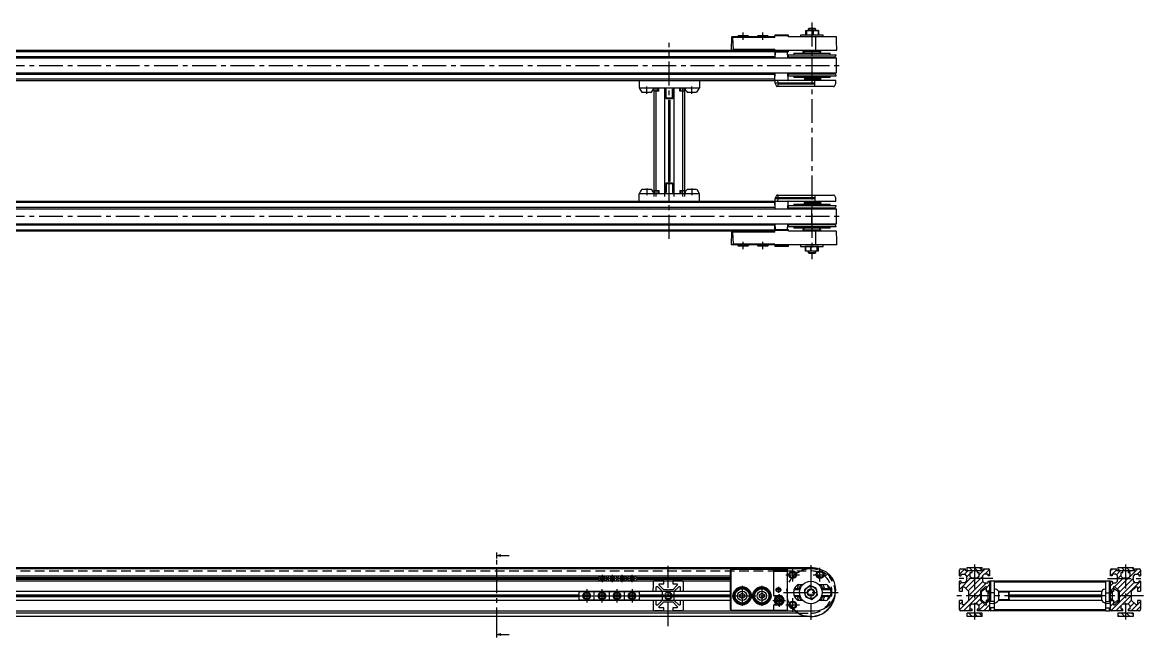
# Model space of a CAD drawing. Extents: x 0 to 1486, y -8 to 487.
# Drawn here: x 743 to 1486, y 79 to 487 of the extents above; entities that cross this region are included whole.
import ezdxf

# ---------------------------------------------------------------- set-up
doc = ezdxf.new("R2010")
doc.units = 0
doc.header["$LTSCALE"] = 0.5
for name, pattern in [('CENTER', [50.8, 31.75, -6.35, 6.35, -6.35]), ('DASHED', [19.05, 12.7, -6.35]), ('PHANTOM', [63.5, 31.75, -6.35, 6.35, -6.35, 6.35, -6.35])]:
    doc.linetypes.add(name, pattern=pattern)
doc.layers.get('0').update_dxf_attribs({"linetype": 'CONTINUOUS'})
for name, color, linetype in [('MSM_CENTER', 1, 'CENTER'), ('MSM_CONTINUOUS', 7, 'CONTINUOUS'), ('MSM_DASHED', 4, 'DASHED'), ('MSM_IMAGINARY', 6, 'PHANTOM'), ('MSM_NARROW', 5, 'CONTINUOUS'), ('MSM_PART_NUMBER', 7, 'CONTINUOUS')]:
    doc.layers.add(name, color=color, linetype=linetype)

msp = doc.modelspace()

# ---------------------------------------------------------------- linework, layer by layer
msp.add_arc((1265.5, 109.5), 16.2, 68.46503, 90.00002)
at = {"layer": 'MSM_CENTER'}
for p, q in [((1266.2, 487.19), (1266.2, 330.19)), ((1220.7, 475.69), (1220.7, 480.44)), ((1233.7, 475.69), (1233.7, 480.44)), ((1171.7, 343.69), (1171.7, 473.69)), ((246, 458.69), (1286.4, 458.69)), ((1156.7, 439.94), (1156.7, 444.69)), ((1186.7, 439.94), (1186.7, 444.69)), ((1156.7, 376.98), (1156.7, 372.69)), ((1186.7, 376.98), (1186.7, 372.69)), ((246, 358.69), (1286.4, 358.69)), ((1220.7, 336.94), (1220.7, 341.69)), ((1233.7, 336.94), (1233.7, 341.69)), ((1057.49, 83.32), (1057.49, 131.72)), ((1171, 87), (1171, 127)), ((1265.5, 127.4), (1265.5, 91)), ((1374, 127.7), (1374, 91.3)), ((1474, 127.7), (1474, 91.3)), ((1127.53, 116), (1127.53, 121)), ((1134.03, 116), (1134.03, 121)), ((1140.53, 116), (1140.53, 121)), ((1147.03, 116), (1147.03, 121)), ((1249, 121), (1258, 121)), ((1253.5, 116.5), (1253.5, 125.5)), ((1267, 121), (1276, 121)), ((1271.5, 116.5), (1271.5, 125.5)), ((1117.01, 111.5), (1117.01, 102.5)), ((1130.03, 118.5), (1125.03, 118.5)), ((1127.01, 111.5), (1127.01, 102.5)), ((1136.53, 118.5), (1131.53, 118.5)), ((1137.01, 111.5), (1137.01, 102.5)), ((1143.03, 118.5), (1138.03, 118.5)), ((1149.53, 118.5), (1144.53, 118.5)), ((1147.01, 111.5), (1147.01, 102.5)), ((1220, 113.73), (1220, 100.27)), ((1233, 113.73), (1233, 100.27)), ((1244, 113), (1244, 109)), ((1386, 118.5), (1362, 118.5)), ((1462, 118.5), (1486, 118.5)), ((1112.51, 107), (1121.51, 107)), ((1122.51, 107), (1131.51, 107)), ((1132.51, 107), (1141.51, 107)), ((1142.51, 107), (1151.51, 107)), ((1213.27, 107), (1239.73, 107)), ((1242, 111), (1246, 111)), ((1244.5, 108.2), (1244.5, 99.8)), ((1247.3, 109.2), (1283.7, 109.2)), ((1253.5, 96.5), (1253.5, 105.5)), ((1486, 107), (1362, 107)), ((1240.3, 104), (1248.68, 104)), ((1249, 101), (1258, 101))]:
    msp.add_line(p, q, dxfattribs=at)
at = {"layer": 'MSM_CONTINUOUS'}
for p, q in [((1264.2, 483.19), (1263.7, 482.69)), ((1268.2, 483.19), (1264.2, 483.19)), ((1268.7, 482.69), (1268.2, 483.19)), ((1212.85, 477.2), (1212.71, 469.2)), ((1241.7, 477.69), (1213.35, 477.69)), ((1241.69, 477.2), (1213.55, 477.2)), ((1213.55, 477.2), (1214.04, 469.2)), ((1217.57, 478.44), (1223.82, 478.44)), ((1230.57, 478.44), (1236.82, 478.44)), ((1241.69, 477.2), (1241.71, 478.2)), ((1241.72, 478.69), (1241.71, 478.2)), ((1250.7, 478.2), (1241.71, 478.2)), ((1250.7, 478.69), (1241.72, 478.69)), ((1250.7, 477.69), (1250.7, 478.69)), ((1282.54, 477.69), (1250.7, 477.69)), ((1258.7, 478.69), (1258.7, 477.69)), ((1273.7, 478.69), (1258.7, 478.69)), ((1261.9, 481.73), (1262.25, 481.89)), ((1261.9, 481.73), (1261.9, 478.85)), ((1261.9, 478.85), (1262.25, 478.69)), ((1262.25, 481.89), (1262.59, 481.73)), ((1262.25, 481.89), (1270.2, 481.89)), ((1262.25, 478.69), (1262.59, 478.85)), ((1262.63, 481.73), (1262.59, 481.73)), ((1262.59, 478.85), (1262.59, 481.73)), ((1262.63, 478.85), (1262.59, 478.85)), ((1262.63, 481.73), (1264.75, 481.89)), ((1262.63, 481.73), (1262.63, 478.85)), ((1262.63, 478.85), (1264.75, 478.69)), ((1263.7, 482.69), (1263.7, 481.89)), ((1268.7, 482.69), (1263.7, 482.69)), ((1264.75, 481.89), (1266.87, 481.73)), ((1264.75, 478.69), (1266.87, 478.85)), ((1266.87, 478.85), (1266.87, 481.73)), ((1266.93, 481.73), (1266.87, 481.73)), ((1266.93, 478.85), (1266.87, 478.85)), ((1266.93, 481.73), (1268.71, 481.89)), ((1266.93, 481.73), (1266.93, 478.85)), ((1266.93, 478.85), (1268.71, 478.69)), ((1268.7, 481.89), (1268.7, 482.69)), ((1268.7, 468.69), (1268.7, 477.69)), ((1268.71, 481.89), (1270.48, 481.73)), ((1268.71, 478.69), (1270.48, 478.85)), ((1270.5, 478.85), (1270.15, 478.69)), ((1270.5, 481.73), (1270.2, 481.89)), ((1270.48, 478.85), (1270.48, 481.73)), ((1270.5, 481.73), (1270.48, 481.73)), ((1270.5, 478.85), (1270.48, 478.85)), ((1270.5, 481.73), (1270.5, 478.85)), ((1273.7, 477.69), (1273.7, 478.69)), ((1282.59, 474.95), (1282.54, 477.69)), ((290.7, 468.69), (1282.7, 468.69)), ((1241.69, 469.2), (1214.04, 469.2)), ((1241.69, 469.2), (1241.72, 467.69)), ((1241.7, 468.69), (1241.7, 463.69)), ((1241.71, 468.18), (1250.7, 468.18)), ((1250.7, 467.69), (1250.7, 468.69)), ((1260.2, 468.69), (1260.2, 467.69)), ((1272.2, 467.69), (1272.2, 468.69)), ((1282.7, 468.69), (1282.59, 474.95)), ((250, 463.69), (1282.4, 463.69)), ((1250.7, 467.69), (290.7, 467.69)), ((290.7, 464.69), (1241.7, 464.69)), ((1241.96, 463.69), (1242.03, 467.49)), ((1249.87, 467.49), (1242.03, 467.49)), ((1249.87, 467.49), (1249.94, 463.69)), ((1250.41, 465.69), (1281.98, 465.69)), ((1250.7, 464.19), (1250.7, 463.69)), ((1281.7, 464.19), (1250.7, 464.19)), ((1251.5, 464.19), (1251.5, 463.69)), ((1253.68, 464.19), (1253.68, 463.69)), ((1254.2, 466.69), (1254.2, 465.69)), ((1254.2, 466.69), (1278.2, 466.69)), ((1257.02, 464.19), (1257.02, 463.69)), ((1260.2, 467.69), (1261.2, 466.69)), ((1272.2, 467.69), (1260.2, 467.69)), ((1266.2, 463.69), (1266.2, 453.69)), ((1271.2, 466.69), (1272.2, 467.69)), ((1272.38, 463.69), (1272.38, 464.19)), ((1276.38, 463.69), (1276.38, 464.19)), ((1278.2, 465.69), (1278.2, 466.69)), ((1279.44, 463.69), (1279.44, 464.19)), ((1281.26, 463.69), (1281.26, 464.19)), ((1281.7, 463.69), (1281.7, 464.19)), ((1282.4, 453.69), (1282.4, 463.69)), ((250, 453.69), (1282.4, 453.69)), ((1241.7, 448.69), (1241.79, 453.69)), ((1241.7, 448.69), (1241.7, 453.69)), ((1250.11, 453.69), (1250.2, 448.89)), ((1250.7, 453.69), (1250.7, 453.19)), ((1251.5, 453.69), (1251.5, 453.19)), ((1253.68, 453.69), (1253.68, 453.19)), ((1257.02, 453.69), (1257.02, 453.19)), ((1272.38, 453.19), (1272.38, 453.69)), ((1276.38, 453.19), (1276.38, 453.69)), ((1279.44, 453.19), (1279.44, 453.69)), ((1281.26, 453.19), (1281.26, 453.69)), ((1281.7, 453.19), (1281.7, 453.69)), ((250.83, 448.69), (1241.7, 448.69)), ((290.39, 449.69), (1241.7, 449.69)), ((1241.7, 452.69), (290.7, 452.69)), ((1151.7, 448.69), (1151.7, 443.69)), ((1191.7, 448.69), (1191.7, 443.69)), ((1241.7, 448.89), (1250.2, 448.89)), ((1241.7, 448.69), (1241.7, 448.69)), ((1241.7, 448.69), (1241.73, 447.13)), ((1282.1, 448.69), (1241.7, 448.69)), ((1241.99, 446.17), (1242.7, 444.94)), ((1242.2, 448.69), (1242.2, 448.89)), ((1243.73, 447.13), (1243.7, 448.69)), ((1243.73, 447.13), (1268.2, 447.13)), ((1243.73, 447.13), (1243.74, 446.17)), ((1268.2, 446.17), (1243.74, 446.17)), ((1243.74, 444.69), (1243.74, 446.17)), ((1249.7, 448.69), (1249.7, 448.89)), ((1250.41, 451.69), (1281.98, 451.69)), ((1250.7, 453.19), (1281.7, 453.19)), ((1254.2, 451.69), (1254.2, 450.69)), ((1278.2, 450.69), (1254.2, 450.69)), ((1261.52, 450.59), (1261.21, 450.39)), ((1261.35, 450.13), (1261.21, 450.39)), ((1261.35, 450.19), (1261.35, 449.39)), ((1261.35, 450.19), (1272.2, 450.19)), ((1261.35, 449.39), (1272.2, 449.39)), ((1261.52, 450.69), (1263.55, 450.19)), ((1261.52, 450.59), (1263.1, 450.19)), ((1261.53, 450.69), (1262.45, 450.51)), ((1262.2, 450.69), (1262.2, 450.56)), ((1262.2, 450.19), (1262.35, 450.38)), ((1262.2, 450.29), (1262.71, 450.29)), ((1262.2, 450.29), (1262.27, 450.19)), ((1262.2, 449.39), (1262.2, 448.69)), ((1262.45, 450.51), (1263.73, 450.19)), ((1263.33, 450.29), (1267.87, 450.29)), ((1263.85, 450.19), (1264.34, 450.29)), ((1264.71, 450.19), (1265.25, 450.29)), ((1265.26, 450.19), (1265.9, 450.29)), ((1270.06, 450.69), (1267.32, 450.19)), ((1270.06, 450.59), (1267.85, 450.19)), ((1268.04, 450.19), (1269.29, 450.41)), ((1268.2, 450.22), (1268.35, 450.19)), ((1268.2, 444.69), (1268.2, 448.69)), ((1268.38, 450.28), (1268.82, 450.19)), ((1268.61, 450.29), (1269.69, 450.29)), ((1269.29, 450.41), (1270.06, 450.59)), ((1269.29, 450.41), (1270.03, 450.19)), ((1269.47, 450.29), (1269.86, 450.19)), ((1270.2, 450.68), (1270.2, 450.69)), ((1270.2, 448.69), (1270.2, 449.39)), ((1272.2, 449.39), (1272.2, 450.19)), ((1278.2, 450.69), (1278.2, 451.69)), ((1281.09, 444.93), (1281.8, 446.17)), ((1282.07, 447.13), (1282.1, 448.69)), ((1191.7, 443.69), (1151.7, 443.69)), ((1153.57, 440.94), (1159.82, 440.94)), ((1161.7, 371.69), (1161.7, 443.69)), ((1162.7, 443.69), (1162.7, 371.69)), ((1168.7, 371.69), (1168.7, 443.69)), ((1174.7, 443.69), (1174.7, 371.69)), ((1180.7, 371.69), (1180.7, 443.69)), ((1181.7, 443.69), (1181.7, 371.69)), ((1183.57, 440.94), (1189.82, 440.94)), ((1242.7, 444.94), (1268.2, 444.94)), ((1280.6, 444.69), (1243.14, 444.69)), ((1171.18, 435.69), (1171.18, 381.69)), ((1171.7, 435.69), (1171.7, 381.69)), ((1172.22, 381.69), (1172.22, 435.69)), ((1151.7, 368.69), (1151.7, 373.69)), ((1151.7, 373.69), (1191.7, 373.69)), ((1159.82, 376.44), (1153.57, 376.44)), ((1189.82, 376.44), (1183.57, 376.44)), ((1191.7, 368.69), (1191.7, 373.69)), ((1242.7, 372.44), (1241.99, 371.21)), ((1268.2, 372.44), (1242.7, 372.44)), ((1243.74, 372.69), (1280.61, 372.69)), ((1243.74, 371.21), (1243.74, 372.69)), ((1268.2, 372.69), (1268.2, 368.69)), ((1268.2, 372.69), (1268.2, 368.69)), ((1281.09, 372.44), (1281.8, 371.21)), ((290.7, 368.69), (1241.7, 368.69)), ((1241.7, 367.69), (290.7, 367.69)), ((290.7, 364.69), (1241.7, 364.69)), ((1241.73, 370.24), (1241.7, 368.69)), ((1241.7, 368.68), (1241.7, 368.69)), ((1241.7, 368.68), (1241.7, 368.69)), ((1241.7, 368.69), (1282.1, 368.69)), ((1241.7, 368.69), (1241.7, 363.69)), ((1241.7, 368.49), (1241.7, 368.68)), ((1250.2, 368.49), (1241.7, 368.49)), ((1241.79, 363.69), (1241.7, 368.49)), ((1241.99, 371.21), (1268.2, 371.21)), ((1242.2, 368.69), (1242.2, 368.49)), ((1243.7, 368.69), (1243.73, 370.24)), ((1268.2, 370.24), (1243.73, 370.24)), ((1249.7, 368.69), (1249.7, 368.49)), ((1250.2, 368.49), (1250.11, 363.69)), ((1250.41, 365.69), (1281.98, 365.69)), ((1250.82, 364.19), (1250.82, 363.69)), ((1250.82, 364.19), (1281.57, 364.19)), ((1252.14, 364.19), (1252.14, 363.69)), ((1254.2, 366.69), (1254.2, 365.69)), ((1254.2, 366.69), (1278.2, 366.69)), ((1254.78, 364.19), (1254.78, 363.69)), ((1258.47, 364.19), (1258.47, 363.69)), ((1261.2, 367.69), (1261.2, 367.5)), ((1261.73, 367.69), (1261.2, 367.69)), ((1261.2, 367.5), (1261.44, 367.19)), ((1261.22, 367.69), (1261.38, 367.33)), ((1261.27, 367.69), (1261.27, 367.99)), ((1272.2, 367.99), (1261.27, 367.99)), ((1261.27, 367.19), (1261.27, 367.4)), ((1272.2, 367.19), (1261.27, 367.19)), ((1261.38, 367.33), (1262.11, 367.02)), ((1261.44, 367.19), (1262.2, 366.9)), ((1261.73, 367.19), (1261.73, 367.99)), ((1262.11, 367.02), (1263.35, 366.79)), ((1262.2, 368.69), (1262.2, 367.99)), ((1262.2, 366.9), (1262.2, 366.69)), ((1262.2, 366.9), (1263.35, 366.69)), ((1262.82, 367.19), (1263.11, 367.11)), ((1262.82, 367.19), (1263.92, 366.97)), ((1262.86, 367.19), (1263.12, 367.11)), ((1263.11, 367.11), (1263.2, 367.09)), ((1264.77, 367.09), (1263.2, 367.09)), ((1263.21, 367.19), (1263.68, 367.09)), ((1263.35, 366.79), (1265.9, 367.19)), ((1263.35, 366.69), (1265.91, 367.09)), ((1263.35, 366.79), (1263.92, 366.97)), ((1263.92, 366.97), (1265.39, 367.19)), ((1265.91, 367.09), (1266.44, 367.19)), ((1269.73, 367.09), (1265.91, 367.09)), ((1266.06, 367.09), (1266.63, 367.19)), ((1266.73, 367.09), (1267.26, 367.19)), ((1269.43, 367.19), (1269.73, 367.09)), ((1269.73, 367.09), (1270.19, 366.87)), ((1269.9, 367.19), (1270.78, 366.9)), ((1271.17, 366.69), (1270.19, 366.87)), ((1270.2, 367.99), (1270.2, 368.69)), ((1270.2, 366.69), (1270.2, 366.86)), ((1270.89, 366.96), (1270.25, 367.19)), ((1270.67, 367.19), (1271.12, 366.97)), ((1270.78, 366.9), (1271.18, 366.69)), ((1271.2, 366.78), (1270.89, 366.96)), ((1271.12, 366.97), (1271.18, 366.79)), ((1271.18, 366.69), (1271.18, 366.79)), ((1271.2, 366.69), (1271.2, 366.78)), ((1272.2, 367.19), (1272.2, 367.99)), ((1273.93, 363.69), (1273.93, 364.19)), ((1277.62, 363.69), (1277.62, 364.19)), ((1278.2, 365.69), (1278.2, 366.69)), ((1280.26, 363.69), (1280.26, 364.19)), ((1281.57, 363.69), (1281.57, 364.19)), ((1282.1, 368.69), (1282.07, 370.25)), ((250, 363.69), (1282.4, 363.69)), ((1266.2, 353.69), (1266.2, 363.69)), ((1282.4, 353.69), (1282.4, 363.69)), ((250, 353.69), (1282.4, 353.69)), ((1241.7, 352.69), (290.7, 352.69)), ((290.7, 349.69), (1241.7, 349.69)), ((1241.7, 348.69), (1241.7, 353.69)), ((1250.7, 349.69), (1241.72, 349.69)), ((1242.03, 349.89), (1241.96, 353.69)), ((1242.03, 349.89), (1249.87, 349.89)), ((1249.94, 353.69), (1249.87, 349.89)), ((1281.98, 351.69), (1250.41, 351.69)), ((1250.7, 348.69), (1250.7, 349.69)), ((1250.82, 353.69), (1250.82, 353.19)), ((1250.82, 353.19), (1281.57, 353.19)), ((1252.14, 353.69), (1252.14, 353.19)), ((1254.2, 351.69), (1254.2, 350.69)), ((1278.2, 350.69), (1254.2, 350.69)), ((1254.78, 353.69), (1254.78, 353.19)), ((1258.47, 353.69), (1258.47, 353.19)), ((1261.2, 350.69), (1260.2, 349.69)), ((1260.2, 349.69), (1260.2, 348.69)), ((1260.2, 349.69), (1272.2, 349.69)), ((1272.2, 349.69), (1271.2, 350.69)), ((1272.2, 348.69), (1272.2, 349.69)), ((1273.93, 353.19), (1273.93, 353.69)), ((1277.62, 353.19), (1277.62, 353.69)), ((1278.2, 350.69), (1278.2, 351.69)), ((1280.26, 353.19), (1280.26, 353.69)), ((1281.57, 353.19), (1281.57, 353.69)), ((1241.7, 348.69), (290.7, 348.69)), ((1212.85, 348.2), (1212.71, 340.2)), ((1241.69, 348.2), (1213.55, 348.2)), ((1213.55, 348.2), (1214.04, 340.2)), ((1241.69, 348.2), (1241.71, 349.2)), ((1250.7, 349.2), (1241.71, 349.2)), ((1282.54, 348.69), (1250.7, 348.69)), ((1268.7, 339.69), (1268.7, 348.69)), ((1282.65, 342.5), (1282.54, 348.69)), ((1282.7, 339.69), (1282.65, 342.43)), ((1282.7, 339.69), (1213.21, 339.69)), ((1241.69, 340.2), (1214.04, 340.2)), ((1223.82, 338.94), (1217.57, 338.94)), ((1236.82, 338.94), (1230.57, 338.94)), ((1241.7, 339.69), (1241.69, 340.2)), ((1241.7, 339.69), (1241.72, 338.69)), ((1241.71, 339.18), (1250.7, 339.18)), ((1250.7, 338.69), (1241.72, 338.69)), ((1250.7, 338.69), (1250.7, 339.69)), ((1258.7, 339.69), (1258.7, 338.69)), ((1258.7, 338.69), (1273.7, 338.69)), ((1261.9, 338.53), (1262.25, 338.69)), ((1261.9, 335.65), (1261.9, 338.53)), ((1261.9, 338.53), (1261.92, 338.53)), ((1261.9, 335.65), (1262.2, 335.49)), ((1261.9, 335.65), (1262.25, 335.49)), ((1261.9, 335.65), (1261.92, 335.65)), ((1263.69, 338.69), (1261.92, 338.53)), ((1261.92, 338.53), (1261.92, 335.65)), ((1263.69, 335.49), (1261.92, 335.65)), ((1270.15, 335.49), (1262.2, 335.49)), ((1265.46, 338.53), (1263.69, 338.69)), ((1265.46, 335.65), (1263.69, 335.49)), ((1263.7, 335.49), (1263.7, 334.69)), ((1263.7, 334.69), (1264.2, 334.19)), ((1263.7, 334.69), (1268.7, 334.69)), ((1265.46, 335.65), (1265.46, 338.53)), ((1265.46, 338.53), (1265.53, 338.53)), ((1265.46, 335.65), (1265.53, 335.65)), ((1267.65, 338.69), (1265.53, 338.53)), ((1265.53, 338.53), (1265.53, 335.65)), ((1267.65, 335.49), (1265.53, 335.65)), ((1269.76, 338.53), (1267.65, 338.69)), ((1269.76, 335.65), (1267.65, 335.49)), ((1268.2, 334.19), (1268.7, 334.69)), ((1268.7, 334.69), (1268.7, 335.49)), ((1269.76, 335.65), (1269.76, 338.53)), ((1269.76, 338.53), (1269.81, 338.53)), ((1269.76, 335.65), (1269.81, 335.65)), ((1270.15, 338.69), (1269.81, 338.53)), ((1269.81, 338.53), (1269.81, 335.65)), ((1270.15, 335.49), (1269.81, 335.65)), ((1270.5, 338.53), (1270.15, 338.69)), ((1270.5, 335.65), (1270.15, 335.49)), ((1270.5, 335.65), (1270.5, 338.53)), ((1273.7, 338.69), (1273.7, 339.69)), ((1264.2, 334.19), (1268.2, 334.19)), ((1057.49, 131.72), (1057.49, 135.72)), ((1057.49, 133.72), (1059.99, 134.39)), ((1057.49, 133.72), (1065.49, 133.72)), ((1059.99, 133.05), (1057.49, 133.72)), ((319, 120.2), (1212.01, 120.2)), ((1124.66, 119.02), (319, 119.02)), ((1125.34, 120.2), (1124.36, 118.5)), ((1126.67, 118.47), (1127.07, 119.23)), ((1127.07, 119.23), (1127.94, 119.27)), ((1127.94, 119.27), (1128.4, 118.53)), ((1130.71, 118.5), (1129.73, 120.2)), ((1131.16, 119.02), (1130.41, 119.02)), ((1131.84, 120.2), (1130.86, 118.5)), ((1135.15, 119.02), (1132.92, 119.02)), ((1137.21, 118.5), (1136.23, 120.2)), ((1137.66, 119.02), (1136.91, 119.02)), ((1138.34, 120.2), (1137.36, 118.5)), ((1141.65, 119.02), (1139.42, 119.02)), ((1143.71, 118.5), (1142.73, 120.2)), ((1144.16, 119.02), (1143.41, 119.02)), ((1144.84, 120.2), (1143.86, 118.5)), ((1146.17, 118.47), (1146.57, 119.23)), ((1146.57, 119.23), (1147.44, 119.27)), ((1147.44, 119.27), (1147.9, 118.53)), ((1150.21, 118.5), (1149.23, 120.2)), ((1212.01, 119.02), (1149.91, 119.02)), ((1212.01, 123.66), (1212.01, 98.34)), ((1212.51, 124.49), (1212.51, 97.51)), ((1241, 124.49), (1212.51, 124.49)), ((1240.99, 124.99), (1213.34, 124.99)), ((1241, 125), (1240.99, 124.99)), ((1240.99, 124.99), (1241, 124.49)), ((1241, 125), (1241.01, 124.99)), ((1241, 107.14), (1241, 124.49)), ((1241.01, 124.99), (1250, 124.99)), ((1241.02, 124.49), (1241.01, 124.99)), ((1241.02, 124.49), (1241.02, 123.74)), ((1250, 124.49), (1241.02, 124.49)), ((1241.02, 123.74), (1250, 123.74)), ((1241.02, 123.74), (1241.02, 123.24)), ((1241.02, 107.2), (1241.02, 123.24)), ((1250, 123.24), (1241.02, 123.24)), ((1250, 97), (1250, 125)), ((1255.31, 122.01), (1251.69, 122.01)), ((1255.31, 122), (1251.69, 122)), ((1364, 120.2), (1364, 124)), ((1364, 120.2), (1365.1, 120.2)), ((1365, 125), (1368, 125)), ((1365.1, 121.35), (1367.7, 121.35)), ((1365.1, 120.2), (1365.1, 121.35)), ((1368.7, 120.35), (1367.7, 121.35)), ((1368, 123.5), (1368, 125)), ((1380, 123.5), (1368, 123.5)), ((1368.7, 120.35), (1368.7, 119.02)), ((1368.7, 119.02), (1369, 118.5)), ((1369, 123.5), (1369, 125.7)), ((1369, 125.7), (1379, 125.7)), ((1371.15, 122.4), (1372.3, 122.4)), ((1371.15, 119.8), (1371.15, 122.4)), ((1371.15, 119.8), (1372.15, 118.8)), ((1372.3, 122.4), (1372.3, 123.5)), ((1375.7, 123.5), (1375.7, 122.4)), ((1375.7, 122.4), (1376.85, 122.4)), ((1375.85, 118.8), (1376.85, 119.8)), ((1376.85, 122.4), (1376.85, 119.8)), ((1379, 123.5), (1379, 125.7)), ((1379.3, 119.02), (1379, 118.5)), ((1380.3, 121.35), (1379.3, 120.35)), ((1379.3, 120.35), (1379.3, 119.02)), ((1380, 125), (1380, 123.5)), ((1380, 125), (1383, 125)), ((1382.9, 121.35), (1380.3, 121.35)), ((1382.9, 120.2), (1382.9, 121.35)), ((1384, 120.2), (1382.9, 120.2)), ((1384, 124), (1384, 120.2)), ((1464, 120.2), (1464, 124)), ((1465.1, 120.2), (1464, 120.2)), ((1465, 125), (1468, 125)), ((1467.7, 121.35), (1465.1, 121.35)), ((1465.1, 121.35), (1465.1, 120.2)), ((1468.7, 120.35), (1467.7, 121.35)), ((1468, 123.5), (1468, 125)), ((1480, 123.5), (1468, 123.5)), ((1468.7, 119.02), (1468.7, 120.35)), ((1469, 118.5), (1468.7, 119.02)), ((1469, 125.7), (1469, 123.5)), ((1469, 125.7), (1479, 125.7)), ((1471.15, 122.4), (1472.3, 122.4)), ((1471.15, 119.8), (1471.15, 122.4)), ((1471.15, 119.8), (1472.15, 118.8)), ((1472.3, 122.4), (1472.3, 123.5)), ((1475.7, 123.5), (1475.7, 122.4)), ((1475.7, 122.4), (1476.85, 122.4)), ((1475.85, 118.8), (1476.85, 119.8)), ((1476.85, 122.4), (1476.85, 119.8)), ((1479, 125.7), (1479, 123.5)), ((1479, 118.5), (1479.3, 119.02)), ((1480.3, 121.35), (1479.3, 120.35)), ((1479.3, 119.02), (1479.3, 120.35)), ((1480, 125), (1480, 123.5)), ((1480, 125), (1483, 125)), ((1480.3, 121.35), (1482.9, 121.35)), ((1482.9, 121.35), (1482.9, 120.2)), ((1482.9, 120.2), (1484, 120.2)), ((1484, 124), (1484, 120.2)), ((1124.36, 118.5), (319, 118.5)), ((319, 117.98), (1124.66, 117.98)), ((1212.01, 116.8), (319, 116.8)), ((1124.36, 118.5), (1125.34, 116.8)), ((1127.13, 117.73), (1126.67, 118.47)), ((1128, 117.77), (1127.13, 117.73)), ((1128.4, 118.53), (1128, 117.77)), ((1129.73, 116.8), (1130.71, 118.5)), ((1130.41, 117.98), (1131.16, 117.98)), ((1130.86, 118.5), (1130.71, 118.5)), ((1130.86, 118.5), (1131.84, 116.8)), ((1135.26, 118.5), (1132.8, 118.5)), ((1132.92, 117.98), (1135.15, 117.98)), ((1136.23, 116.8), (1137.21, 118.5)), ((1136.91, 117.98), (1137.66, 117.98)), ((1137.36, 118.5), (1137.21, 118.5)), ((1137.36, 118.5), (1138.34, 116.8)), ((1141.76, 118.5), (1139.3, 118.5)), ((1139.42, 117.98), (1141.65, 117.98)), ((1142.73, 116.8), (1143.71, 118.5)), ((1143.41, 117.98), (1144.16, 117.98)), ((1143.86, 118.5), (1143.71, 118.5)), ((1143.86, 118.5), (1144.84, 116.8)), ((1146.63, 117.73), (1146.17, 118.47)), ((1147.5, 117.77), (1146.63, 117.73)), ((1147.9, 118.53), (1147.5, 117.77)), ((1149.23, 116.8), (1150.21, 118.5)), ((1149.91, 117.98), (1212.01, 117.98)), ((1212.01, 118.5), (1150.21, 118.5)), ((1245.33, 111.7), (1242.67, 111.7)), ((1258.43, 111.7), (1254.55, 111.7)), ((1259.91, 114.2), (1258.34, 114.2)), ((1262.99, 112.32), (1261.22, 110.89)), ((1264.76, 113.74), (1262.99, 112.32)), ((1266.95, 112.93), (1264.83, 113.75)), ((1269.06, 112.11), (1266.95, 112.93)), ((1269.45, 109.81), (1269.11, 112.06)), ((1274.66, 114.2), (1271.09, 114.2)), ((1278.45, 111.7), (1272.57, 111.7)), ((1364, 110), (1364, 116.8)), ((1365.1, 116.8), (1364, 116.8)), ((1365.1, 115.65), (1365.1, 116.8)), ((1367.7, 115.65), (1365.1, 115.65)), ((1366, 113), (1367, 113)), ((1366, 110), (1366, 113)), ((1370, 110), (1367, 113)), ((1367.7, 115.65), (1368.7, 116.65)), ((1369, 118.5), (1368.7, 117.98)), ((1368.7, 117.98), (1368.7, 116.65)), ((1373.48, 118.8), (1372.15, 118.8)), ((1374, 118.5), (1373.48, 118.8)), ((1374.52, 118.8), (1374, 118.5)), ((1375.85, 118.8), (1374.52, 118.8)), ((1381, 113), (1378, 110)), ((1381.64, 111.96), (1378.83, 109.99)), ((1379, 118.5), (1379.3, 117.98)), ((1379.3, 117.98), (1379.3, 116.65)), ((1379.3, 116.65), (1380.3, 115.65)), ((1380.3, 115.65), (1382.9, 115.65)), ((1382, 113), (1381, 113)), ((1382, 109.9), (1382, 113)), ((1382.9, 115.65), (1382.9, 116.8)), ((1382.9, 116.8), (1384, 116.8)), ((1384, 116.8), (1384, 104)), ((1384.49, 116.96), (1387, 117)), ((1384.49, 116.96), (1384.49, 103.2)), ((1387, 117), (1461, 117)), ((1387, 117), (1387, 97)), ((1461, 116), (1387, 116)), ((1461, 117), (1463.51, 116.96)), ((1461, 97), (1461, 117)), ((1463.51, 103.2), (1463.51, 116.96)), ((1464, 116.8), (1465.1, 116.8)), ((1464, 104), (1464, 116.8)), ((1465.1, 116.8), (1465.1, 115.65)), ((1465.1, 115.65), (1467.7, 115.65)), ((1467, 113), (1466, 113)), ((1466, 113), (1466, 109.9)), ((1466.36, 111.96), (1469.17, 109.99)), ((1470, 110), (1467, 113)), ((1467.7, 115.65), (1468.7, 116.65)), ((1468.7, 117.98), (1469, 118.5)), ((1468.7, 116.65), (1468.7, 117.98)), ((1473.48, 118.8), (1472.15, 118.8)), ((1474, 118.5), (1473.48, 118.8)), ((1474.52, 118.8), (1474, 118.5)), ((1475.85, 118.8), (1474.52, 118.8)), ((1481, 113), (1478, 110)), ((1479.3, 117.98), (1479, 118.5)), ((1479.3, 116.65), (1479.3, 117.98)), ((1479.3, 116.65), (1480.3, 115.65)), ((1482.9, 115.65), (1480.3, 115.65)), ((1481, 113), (1482, 113)), ((1482, 113), (1482, 110)), ((1482.9, 116.8), (1482.9, 115.65)), ((1484, 116.8), (1482.9, 116.8)), ((1484, 116.8), (1484, 110)), ((319, 110), (1212.01, 110)), ((1112.01, 107.52), (319, 107.52)), ((1112.01, 107), (319, 107)), ((319, 106.48), (1112.01, 106.48)), ((1112.01, 104), (1112.01, 110)), ((1152.01, 109.9), (1112.01, 109.9)), ((1152.01, 109.7), (1112.01, 109.7)), ((1112.01, 104.3), (1152.01, 104.3)), ((1112.01, 104.1), (1152.01, 104.1)), ((1119.08, 107), (1114.94, 107)), ((1119.01, 107.52), (1115.01, 107.52)), ((1115.01, 106.48), (1119.01, 106.48)), ((1122.01, 104), (1122.01, 110)), ((1129.08, 107), (1124.94, 107)), ((1129.01, 107.52), (1125.01, 107.52)), ((1125.01, 106.48), (1129.01, 106.48)), ((1132.01, 104), (1132.01, 110)), ((1139.08, 107), (1134.94, 107)), ((1139.01, 107.52), (1135.01, 107.52)), ((1135.01, 106.48), (1139.01, 106.48)), ((1142.01, 104), (1142.01, 110)), ((1149.08, 107), (1144.94, 107)), ((1149.01, 107.52), (1145.01, 107.52)), ((1145.01, 106.48), (1149.01, 106.48)), ((1152.01, 104), (1152.01, 110)), ((1212.01, 107.52), (1152.01, 107.52)), ((1212.01, 107), (1152.01, 107)), ((1152.01, 106.48), (1212.01, 106.48)), ((1218.5, 107.87), (1220, 108.73)), ((1218.5, 106.13), (1218.5, 107.87)), ((1220, 105.27), (1218.5, 106.13)), ((1220, 108.73), (1221.5, 107.87)), ((1221.5, 106.13), (1220, 105.27)), ((1221.5, 107.87), (1221.5, 106.13)), ((1231.5, 107.87), (1233, 108.73)), ((1231.5, 106.13), (1231.5, 107.87)), ((1233, 105.27), (1231.5, 106.13)), ((1233, 108.73), (1234.5, 107.87)), ((1234.5, 106.13), (1233, 105.27)), ((1234.5, 107.87), (1234.5, 106.13)), ((1241, 107.2), (1243.84, 107.2)), ((1241.2, 107), (1243.95, 107)), ((1241.2, 107), (1241.2, 106.8)), ((1242.85, 106.8), (1241.2, 106.8)), ((1242.85, 107), (1242.85, 106.8)), ((1243.25, 104.72), (1244.5, 105.44)), ((1243.25, 103.28), (1243.25, 104.72)), ((1243.84, 107.2), (1243.87, 107)), ((1243.87, 107), (1243.87, 107)), ((1244.5, 105.44), (1245.75, 104.72)), ((1245.75, 104.72), (1245.75, 103.28)), ((1254.55, 106.7), (1258.43, 106.7)), ((1258.34, 104.2), (1259.91, 104.2)), ((1261.2, 110.83), (1261.55, 108.59)), ((1261.55, 108.59), (1261.89, 106.34)), ((1261.94, 106.29), (1266.17, 104.65)), ((1266.24, 104.66), (1268.01, 106.08)), ((1268.01, 106.08), (1269.78, 107.51)), ((1269.8, 107.57), (1269.45, 109.81)), ((1271.09, 104.2), (1274.66, 104.2)), ((1272.57, 106.7), (1278.45, 106.7)), ((1281.42, 107.01), (1281.6, 107.19)), ((1281.6, 107.19), (1281.6, 107.68)), ((1364, 110), (1366, 110)), ((1370, 110), (1370, 107.52)), ((1370, 107.52), (1370.3, 107)), ((1370.3, 107), (1370, 106.48)), ((1370, 106.48), (1370, 104)), ((1378, 107.52), (1377.7, 107)), ((1377.7, 107), (1378, 106.48)), ((1378, 110), (1378, 107.52)), ((1378, 106.48), (1378, 104)), ((1378.7, 104.26), (1378.7, 109.74)), ((1384, 110), (1382, 110)), ((1382, 109.9), (1382.6, 109.9)), ((1382, 101), (1382, 104.1)), ((1382.6, 104.1), (1382, 104.1)), ((1382.8, 109.7), (1382.8, 104.3)), ((1384, 109.5), (1382.8, 109.5)), ((1382.8, 104.5), (1384, 104.5)), ((1387, 109), (1384, 109)), ((1389.75, 110.13), (1389.75, 103.88)), ((1389.75, 110), (1458.25, 110)), ((1396.8, 109.33), (1389.75, 109.45)), ((1389.75, 104.55), (1396.8, 104.67)), ((1397, 109.53), (1396.8, 109.53)), ((1396.8, 109.53), (1396.8, 109.33)), ((1396.8, 104.87), (1396.8, 109.13)), ((1397, 109.13), (1396.8, 109.13)), ((1396.8, 104.87), (1397, 104.87)), ((1396.8, 104.47), (1396.8, 104.67)), ((1397, 104.47), (1396.8, 104.47)), ((1397, 110), (1397, 109.13)), ((1397, 104.87), (1397, 109.13)), ((1458.25, 107.52), (1397, 107.52)), ((1397, 107), (1458.25, 107)), ((1397, 106.48), (1458.25, 106.48)), ((1397, 104.87), (1397, 104)), ((1458.25, 103.88), (1458.25, 110.13)), ((1461, 109), (1464, 109)), ((1466, 110), (1464, 110)), ((1465.2, 109.5), (1464, 109.5)), ((1464, 104.5), (1465.2, 104.5)), ((1465.2, 109.7), (1465.2, 104.3)), ((1466, 109.9), (1465.4, 109.9)), ((1465.4, 104.1), (1466, 104.1)), ((1466, 104.1), (1466, 101)), ((1469.3, 104.26), (1469.3, 109.74)), ((1470, 107.52), (1470, 110)), ((1470.3, 107), (1470, 107.52)), ((1470, 106.48), (1470.3, 107)), ((1470, 104), (1470, 106.48)), ((1477.7, 107), (1478, 107.52)), ((1478, 106.48), (1477.7, 107)), ((1478, 107.52), (1478, 110)), ((1478, 104), (1478, 106.48)), ((1482, 110), (1484, 110)), ((290, 97), (1268, 97)), ((1212.01, 104), (319, 104)), ((1212.51, 97.51), (1241, 97.51)), ((1213.34, 97.01), (1240.99, 97.01)), ((1241, 97.51), (1240.99, 97.01)), ((1240.99, 97.01), (1241, 97)), ((1241, 97.51), (1241, 100.86)), ((1243.84, 100.8), (1241, 100.8)), ((1241, 97), (1241.01, 97.01)), ((1241.01, 97.01), (1241.02, 97.51)), ((1241.01, 97.01), (1250, 97.01)), ((1241.02, 97.51), (1241.02, 100.8)), ((1241.02, 97.51), (1250, 97.51)), ((1241.2, 101.2), (1242.85, 101.2)), ((1241.2, 101.2), (1241.2, 101)), ((1243.9, 101), (1241.2, 101)), ((1242.95, 101.37), (1242.85, 101.2)), ((1244.5, 102.56), (1243.25, 103.28)), ((1243.84, 100.8), (1243.84, 101)), ((1243.89, 101), (1243.84, 101)), ((1243.91, 101), (1243.94, 101)), ((1245.75, 103.28), (1244.5, 102.56)), ((1251.69, 100), (1252.43, 100)), ((1251.69, 99.99), (1252.43, 99.99)), ((1364, 98), (1364, 104)), ((1366, 104), (1364, 104)), ((1372.3, 97), (1365, 97)), ((1366, 101), (1366, 104)), ((1367, 101), (1366, 101)), ((1367, 101), (1370, 104)), ((1372.15, 101.7), (1371.15, 100.7)), ((1371.15, 98.1), (1371.15, 100.7)), ((1372.3, 98.1), (1371.15, 98.1)), ((1372.15, 101.7), (1373.48, 101.7)), ((1372.3, 97), (1372.3, 98.1)), ((1373.48, 101.7), (1374, 102)), ((1374, 102), (1374.52, 101.7)), ((1374.52, 101.7), (1375.85, 101.7)), ((1376.85, 98.1), (1375.7, 98.1)), ((1375.7, 98.1), (1375.7, 97)), ((1383, 97), (1375.7, 97)), ((1376.85, 100.7), (1375.85, 101.7)), ((1376.85, 100.7), (1376.85, 98.1)), ((1378, 104), (1381, 101)), ((1378.83, 104.01), (1381.64, 102.04)), ((1381, 101), (1382, 101)), ((1382, 104), (1384, 104)), ((1384, 104), (1384, 97.54)), ((1387, 103.2), (1384, 103.2)), ((1387, 99), (1384, 99)), ((1384.49, 102.04), (1387, 102)), ((1384.49, 99), (1384.49, 97.04)), ((1387, 97), (1384.49, 97.04)), ((1387, 98), (1461, 98)), ((1461, 97), (1387, 97)), ((1458.25, 104), (1389.75, 104)), ((1461, 103.2), (1464, 103.2)), ((1461, 102), (1463.51, 102.04)), ((1461, 99), (1464, 99)), ((1461, 97), (1463.51, 97.04)), ((1463.51, 97.04), (1463.51, 99)), ((1464, 104), (1466, 104)), ((1464, 97.54), (1464, 104)), ((1472.3, 97), (1465, 97)), ((1466, 101), (1467, 101)), ((1469.17, 104.01), (1466.36, 102.04)), ((1467, 101), (1470, 104)), ((1472.15, 101.7), (1471.15, 100.7)), ((1471.15, 98.1), (1471.15, 100.7)), ((1472.3, 98.1), (1471.15, 98.1)), ((1472.15, 101.7), (1473.48, 101.7)), ((1472.3, 97), (1472.3, 98.1)), ((1473.48, 101.7), (1474, 102)), ((1474, 102), (1474.52, 101.7)), ((1474.52, 101.7), (1475.85, 101.7)), ((1476.85, 98.1), (1475.7, 98.1)), ((1475.7, 98.1), (1475.7, 97)), ((1483, 97), (1475.7, 97)), ((1476.85, 100.7), (1475.85, 101.7)), ((1476.85, 100.7), (1476.85, 98.1)), ((1478, 104), (1481, 101)), ((1482, 101), (1481, 101)), ((1484, 104), (1482, 104)), ((1482, 104), (1482, 101)), ((1484, 104), (1484, 98)), ((1263.86, 93.3), (267.14, 93.3)), ((1257.27, 95.5), (278.24, 95.5)), ((1369, 93.3), (1369, 95.5)), ((1379, 95.5), (1369, 95.5)), ((1379, 93.3), (1369, 93.3)), ((1379, 93.3), (1379, 95.5)), ((1469, 95.5), (1469, 93.3)), ((1479, 95.5), (1469, 95.5)), ((1479, 93.3), (1469, 93.3)), ((1479, 95.5), (1479, 93.3)), ((1057.49, 79.32), (1057.49, 83.32)), ((1057.49, 81.32), (1059.99, 81.99)), ((1057.49, 81.32), (1065.49, 81.32)), ((1059.99, 80.65), (1057.49, 81.32))]:
    msp.add_line(p, q, dxfattribs=at)
for centre, radius in [((1127.53, 118.5), 1.5), ((1127.53, 118.5), 1.19), ((1127.53, 118.5), 0.75), ((1134.03, 118.5), 1.23), ((1140.53, 118.5), 1.23), ((1147.03, 118.5), 1.5), ((1147.03, 118.5), 1.19), ((1147.03, 118.5), 0.75), ((1253.5, 121), 2.07), ((1271.5, 121), 2.07), ((1220, 107), 6.03), ((1220, 107), 5.53), ((1220, 107), 5.51), ((1220, 107), 5.01), ((1220, 107), 4.75), ((1233, 107), 6.03), ((1233, 107), 5.53), ((1233, 107), 5.51), ((1233, 107), 5.01), ((1233, 107), 4.75), ((1244, 111), 1.5), ((1265.5, 109.2), 7.5), ((1265.5, 109.2), 4), ((1265.5, 109.2), 2.5), ((1117.01, 107), 2.07), ((1127.01, 107), 2.07), ((1137.01, 107), 2.07), ((1147.01, 107), 2.07), ((1220, 107), 3.12), ((1220, 107), 1.5), ((1233, 107), 3.12), ((1233, 107), 1.5), ((1244.5, 104), 3), ((1244.5, 104), 2.8), ((1244.5, 104), 2.75), ((1244.5, 104), 2.45), ((1244.5, 104), 1.25), ((1265.5, 109.2), 2), ((1253.5, 101), 2.07)]:
    msp.add_circle(centre, radius, dxfattribs=at)
for centre, radius, start, end in [((1213.34, 477.19), 0.496, 114.44158, 179.27797), ((1213.35, 477.19), 0.5, 90, 114.72155), ((1212.88, 477), 0.695, 16.79326, 68.44542), ((1220.61, 474.79), 4.75, 129.77311, 142.36066), ((1220.79, 474.79), 4.75, 37.63934, 50.22689), ((1233.61, 474.79), 4.75, 129.77311, 142.36066), ((1233.79, 474.79), 4.75, 37.63934, 50.22689), ((1213.2, 469.18), 0.491, 178.04852, 262.96517), ((1212.75, 470.45), 1.8, 282.65334, 315.9588), ((1213.21, 469.19), 0.5, 262.0142, 270), ((1242.23, 467.49), 0.2, 90.00484, 179.00241), ((1242.91, 467.49), 0.713, 163.84677, 179.84133), ((1248.99, 467.49), 0.711, 0.13901, 16.18993), ((1249.67, 467.49), 0.2, 0.9976, 90.0037), ((1250.41, 465.49), 0.2, 90, 188.84988), ((1251.7, 465.69), 1.5, 188.84988, 270), ((1280.7, 465.69), 1.5, 270, 351.15012), ((1281.98, 465.49), 0.2, 351.15012, 90), ((1242.73, 478.56), 31.44, 268.17242, 271.8242), ((1244.92, 447.5), 3.21, 186.53193, 204.47269), ((1250.4, 448.89), 0.2, 181, 270), ((1250.41, 451.89), 0.2, 171.15012, 270), ((1251.7, 451.69), 1.5, 90, 171.15012), ((1261.49, 450.4), 0.296, 97.13488, 243.36815), ((1269.35, 450.16), 0.13, 90, 166.65764), ((1270.02, 449.05), 1.64, 44.06142, 88.55886), ((1269.88, 448.41), 2.18, 54.43672, 85.28226), ((1280.7, 451.69), 1.5, 8.84988, 90), ((1280.06, 447.18), 2.02, 330.07863, 358.60989), ((1281.98, 451.89), 0.2, 270, 8.84988), ((1156.61, 444.59), 4.75, 190.93157, 230.22689), ((1156.79, 444.59), 4.75, 309.77311, 349.06843), ((1186.61, 444.59), 4.75, 190.93157, 230.22689), ((1186.79, 444.59), 4.75, 309.77311, 349.06843), ((1243.14, 445.19), 0.5, 210.01681, 269.98149), ((1280.6, 445.3), 0.612, 270.36307, 322.70881), ((1156.61, 372.79), 4.75, 129.77311, 169.06843), ((1156.79, 372.79), 4.75, 10.93157, 50.22689), ((1186.61, 372.79), 4.75, 129.77311, 169.06843), ((1186.79, 372.79), 4.75, 10.93157, 50.22689), ((1243.66, 370.74), 1.95, 87.7969, 119.3872), ((1280.62, 372.11), 0.575, 35.46531, 91.36353), ((1244.97, 369.86), 3.27, 155.68443, 173.31777), ((1242.73, 338.77), 31.49, 88.17538, 91.82164), ((1239.49, 370.76), 4.27, 352.97461, 5.95346), ((1250.4, 368.49), 0.2, 90, 179), ((1250.41, 365.49), 0.2, 90, 188.84988), ((1251.7, 365.69), 1.5, 188.84988, 270), ((1263.04, 367.22), 0.13, 302.14264, 346.65764), ((1269.35, 367.22), 0.13, 193.34236, 270), ((1280.7, 365.69), 1.5, 270, 351.15012), ((1280.05, 370.2), 2.02, 1.39884, 29.8929), ((1281.98, 365.49), 0.2, 351.15012, 90), ((1242.23, 349.89), 0.2, 181.00039, 269.99237), ((1242.91, 349.89), 0.714, 180.15995, 196.15195), ((1249.67, 349.89), 0.2, 269.9991, 358.99961), ((1248.99, 349.89), 0.711, 343.81136, 359.85971), ((1250.41, 351.89), 0.2, 171.15012, 270), ((1251.7, 351.69), 1.5, 90, 171.15012), ((1280.7, 351.69), 1.5, 8.84988, 90), ((1281.98, 351.89), 0.2, 270, 8.84988), ((1213.34, 348.19), 0.496, 114.43927, 179.27825), ((1213.35, 348.19), 0.5, 90, 114.72155), ((1212.88, 348), 0.695, 16.79303, 68.44565), ((1213.2, 340.18), 0.491, 178.04866, 262.96489), ((1212.75, 341.45), 1.8, 282.65215, 315.95948), ((1213.21, 340.19), 0.5, 262.0142, 270), ((1220.61, 342.59), 4.75, 217.63934, 230.22689), ((1220.79, 342.59), 4.75, 309.77311, 322.36066), ((1233.61, 342.59), 4.75, 217.63934, 230.22689), ((1233.79, 342.59), 4.75, 309.77311, 322.36066), ((1213.5, 123.5), 1.5, 96.23844, 173.76188), ((1265.5, 109.2), 15.98, 128.88846, 142.07447), ((1265.5, 109.2), 15.98, 81.28571, 98.71429), ((1268, 111), 14, 270, 90), ((1265.5, 109.2), 12, 55.51715, 70.57849), ((1365, 124), 1, 90, 180), ((1383, 124), 1, 0, 90), ((1465, 124), 1, 90, 180), ((1483, 124), 1, 0, 90), ((1260, 109.2), 6, 123.55731, 236.44269), ((1265.5, 109.2), 9.5, 146.46436, 164.74237), ((1257.51, 112.95), 1.5, 56.44269, 123.55731), ((1265.5, 109.2), 8.3, 142.95733, 162.47002), ((1265.5, 109.2), 4.6, 98.38335, 99.19966), ((1265.5, 109.2), 4.6, 38.38335, 39.19966), ((1265.5, 109.2), 8.3, 17.52958, 37.04367), ((1263.16, 108), 12.12, 17.76176, 30.7554), ((1275.49, 112.95), 1.5, 56.44269, 123.55731), ((1273, 109.2), 6, 303.55731, 56.44269), ((1265.5, 109.2), 12, 12.02622, 24.14391), ((1381.77, 111.77), 0.228, 0.00019, 124.99191), ((1384.5, 116.46), 0.5, 91, 180), ((1386.1, 107.09), 4.75, 39.77309, 79.06843), ((1461.9, 107.09), 4.75, 100.93157, 140.22691), ((1463.5, 116.46), 0.5, 0, 89), ((1466.23, 111.77), 0.228, 55.00809, 179.99981), ((1241.2, 107.2), 0.2, 179.99174, 269.99331), ((1241.51, 107.21), 0.515, 187.08397, 232.34597), ((1241.24, 107.22), 0.219, 184.6266, 264.37464), ((1244.5, 104), 3.25, 120.47721, 239.52279), ((1244.5, 104), 3.05, 100.63808, 239.52256), ((1244.8, 99.25), 7.8, 96.21748, 104.42423), ((1244.5, 104), 1.25, 0, 300), ((1244.5, 104), 3.27, 258.431, 101.569), ((1244.5, 104), 3.07, 258.431, 101.9416), ((1265.5, 109.2), 15.98, 229.75052, 350.22705), ((1265.5, 109.2), 9.5, 195.25763, 213.53564), ((1257.51, 105.45), 1.5, 236.44269, 303.55731), ((1265.5, 109.2), 8.3, 197.53001, 217.04217), ((1265.5, 109.2), 4.6, 158.38335, 159.19966), ((1265.5, 109.2), 4.6, 218.38335, 219.19966), ((1265.5, 109.2), 4.6, 278.38335, 279.19966), ((1265.5, 109.2), 4.6, 338.38335, 339.19966), ((1265.5, 109.2), 8.3, 322.95733, 342.47002), ((1265.5, 109.2), 9.5, 328.24416, 344.74053), ((1275.49, 105.45), 1.5, 236.44269, 303.55731), ((1265.5, 109.2), 12, 335.85635, 347.97352), ((1265.5, 109.5), 16.2, 313.71781, 351.52976), ((1379, 109.74), 0.3, 124.99202, 180), ((1379, 104.26), 0.3, 180, 235.00798), ((1382.6, 109.7), 0.2, 0, 90), ((1382.6, 104.3), 0.2, 270, 0), ((1393.94, 109.23), 2.87, 358.00188, 1.99812), ((1396.8, 109.13), 0.2, 359.99961, 89.00017), ((1393.94, 104.77), 2.87, 358.00188, 1.99812), ((1396.8, 104.87), 0.2, 270.99973, 0.00049), ((1465.4, 109.7), 0.2, 90, 180), ((1465.4, 104.3), 0.2, 180, 270), ((1469, 109.74), 0.3, 360, 55.00798), ((1469, 104.26), 0.3, 304.99202, 0), ((1213.5, 98.5), 1.5, 186.23755, 263.76213), ((1241.51, 100.79), 0.515, 127.66166, 172.9084), ((1241.2, 100.8), 0.2, 90.00669, 180.00826), ((1241.23, 100.78), 0.216, 95.0575, 175.94083), ((1244.46, 106.78), 5.8, 253.91598, 264.82359), ((1244.57, 104.13), 3.2, 239.59471, 258.54701), ((1265.14, 108.96), 15.55, 208.6463, 220.04609), ((1365, 98), 1, 180, 270), ((1381.77, 102.23), 0.228, 235.00809, 359.99981), ((1383, 98), 1, 270.00001, 359.97794), ((1384.5, 102.54), 0.5, 180, 269), ((1384.5, 97.54), 0.5, 180, 269), ((1386.1, 106.91), 4.75, 280.93157, 320.22689), ((1461.9, 106.91), 4.75, 219.77311, 259.06843), ((1463.5, 102.54), 0.5, 271, 0), ((1463.5, 97.54), 0.5, 271, 0), ((1465, 98), 1, 180.03124, 269.99999), ((1466.23, 102.23), 0.228, 180.00019, 304.99191), ((1483, 98), 1, 270, 0)]:
    msp.add_arc(centre, radius, start, end, dxfattribs=at)
at = {"layer": 'MSM_DASHED'}
for p, q in [((1161.7, 441.69), (1161.7, 443.69)), ((1164.7, 441.69), (1161.7, 441.69)), ((1164.05, 441.69), (1164.05, 443.69)), ((1164.7, 441.69), (1164.7, 443.69)), ((1169.2, 443.69), (1169.2, 437.18)), ((1169.69, 436.69), (1169.69, 443.69)), ((1173.71, 436.69), (1173.71, 443.69)), ((1174.2, 437.18), (1174.2, 443.69)), ((1178.7, 441.69), (1178.7, 443.69)), ((1181.7, 441.69), (1178.7, 441.69)), ((1179.35, 441.69), (1179.35, 443.69)), ((1181.7, 441.69), (1181.7, 443.69)), ((1169.2, 437.18), (1169.69, 436.69)), ((1169.2, 437.18), (1174.2, 437.18)), ((1169.69, 436.69), (1173.71, 436.69)), ((1173.71, 436.69), (1174.2, 437.18)), ((1169.69, 380.69), (1169.2, 380.2)), ((1169.2, 380.2), (1169.2, 373.69)), ((1174.2, 380.2), (1169.2, 380.2)), ((1173.71, 380.69), (1169.69, 380.69)), ((1169.69, 380.69), (1169.69, 373.69)), ((1174.2, 380.2), (1173.71, 380.69)), ((1173.71, 380.69), (1173.71, 373.69)), ((1174.2, 373.69), (1174.2, 380.2)), ((1161.7, 375.69), (1164.7, 375.69)), ((1161.7, 375.69), (1161.7, 373.69)), ((1164.05, 375.69), (1164.05, 373.69)), ((1164.7, 375.69), (1164.7, 373.69)), ((1178.7, 375.69), (1181.7, 375.69)), ((1178.7, 375.69), (1178.7, 373.69)), ((1179.35, 375.69), (1179.35, 373.69)), ((1181.7, 375.69), (1181.7, 373.69)), ((265.5, 123.5), (1265.5, 123.5)), ((1161, 116), (1161, 112)), ((1161, 109.99), (1161, 111.96)), ((1168, 117), (1162, 117)), ((1163, 110), (1163, 113)), ((1164, 113), (1163, 113)), ((1164, 113), (1167, 110)), ((1165, 115), (1168, 115)), ((1165, 114), (1165, 115)), ((1168, 111), (1165, 114)), ((1168, 115), (1168, 117)), ((1174, 117), (1174, 115)), ((1180, 117), (1174, 117)), ((1174, 115), (1177, 115)), ((1177, 114), (1174, 111)), ((1175, 110), (1178, 113)), ((1177, 115), (1177, 114)), ((1179, 113), (1178, 113)), ((1179, 113), (1179, 110)), ((1181, 112), (1181, 116)), ((1181, 109.99), (1181, 111.96)), ((1161, 110), (1163, 110)), ((1167, 110), (1167, 107.52)), ((1167, 107.52), (1167.3, 107)), ((1167.3, 107), (1167, 106.48)), ((1167, 106.48), (1167, 104)), ((1170.48, 111), (1168, 111)), ((1171, 110.7), (1170.48, 111)), ((1171.52, 111), (1171, 110.7)), ((1174, 111), (1171.52, 111)), ((1174.7, 107), (1175, 107.52)), ((1175, 106.48), (1174.7, 107)), ((1175, 107.52), (1175, 110)), ((1175, 104), (1175, 106.48)), ((1179, 110), (1181, 110)), ((1161, 104), (1161, 98)), ((1163, 104), (1161, 104)), ((1168, 97), (1162, 97)), ((1163, 101), (1163, 104)), ((1163, 101), (1164, 101)), ((1167, 104), (1164, 101)), ((1165, 100), (1168, 103)), ((1165, 99), (1165, 100)), ((1168, 99), (1165, 99)), ((1168, 103), (1170.48, 103)), ((1168, 97), (1168, 99)), ((1170.48, 103), (1171, 103.3)), ((1171, 103.3), (1171.52, 103)), ((1171.52, 103), (1174, 103)), ((1174, 103), (1177, 100)), ((1174, 99), (1174, 97)), ((1177, 99), (1174, 99)), ((1180, 97), (1174, 97)), ((1178, 101), (1175, 104)), ((1177, 100), (1177, 99)), ((1178, 101), (1179, 101)), ((1179, 104), (1179, 101)), ((1181, 104), (1179, 104)), ((1181, 102.04), (1181, 104.01)), ((1181, 98), (1181, 102)), ((1257.27, 95.5), (1265.5, 95.5)), ((1265.5, 93.3), (1263.86, 93.3))]:
    msp.add_line(p, q, dxfattribs=at)
for radius in [2.5, 2.07]:
    msp.add_circle((1171, 107), radius, dxfattribs=at)
for centre, radius, start, end in [((1265.5, 109.5), 14, 270, 90), ((1265.5, 109.5), 16.2, 353.46194, 68.46503), ((1162, 116), 1, 90, 180), ((1180, 116), 1, 0, 90), ((1265.5, 109.5), 16.2, 351.52976, 353.46248), ((1162, 98), 1, 180, 270), ((1180, 98), 1, 270, 0), ((1265.5, 109.5), 16.2, 269.99998, 313.72721)]:
    msp.add_arc(centre, radius, start, end, dxfattribs=at)
at = {"layer": 'MSM_IMAGINARY'}
msp.add_circle((1265.5, 109.2), 15.9, dxfattribs=at)
at = {"layer": 'MSM_NARROW'}
for p, q in [((1264.13, 483.12), (1264.13, 481.89)), ((1268.27, 483.12), (1268.27, 481.89)), ((1264.13, 335.49), (1264.13, 334.26)), ((1268.27, 335.49), (1268.27, 334.26)), ((1364, 121.35), (1367.65, 125)), ((1364, 111.25), (1371.85, 119.1)), ((1367.36, 121.35), (1369.51, 123.5)), ((1368.7, 119.32), (1371.15, 121.77)), ((1369.22, 123.5), (1369, 123.72)), ((1369.74, 110.26), (1379.3, 119.82)), ((1372.58, 123.5), (1370.38, 125.7)), ((1371.78, 122.4), (1372.3, 122.92)), ((1375.95, 123.5), (1373.75, 125.7)), ((1375.7, 122.95), (1376.25, 123.5)), ((1376.85, 120.73), (1379.62, 123.5)), ((1379, 123.82), (1377.12, 125.7)), ((1380, 123.88), (1381.12, 125)), ((1380.83, 121.35), (1383.85, 124.37)), ((1383.05, 120.2), (1384, 121.15)), ((1464, 123.69), (1465.31, 125)), ((1464, 120.33), (1468, 124.33)), ((1468.05, 121), (1470.54, 123.5)), ((1468.57, 111.43), (1482.14, 125)), ((1468.97, 118.56), (1471.15, 120.74)), ((1470.25, 123.5), (1469, 124.75)), ((1473.61, 123.5), (1471.41, 125.7)), ((1476.98, 123.5), (1474.78, 125.7)), ((1476.18, 122.4), (1477.28, 123.5)), ((1479, 124.85), (1478.15, 125.7)), ((1481.86, 121.35), (1484, 123.49)), ((1364, 114.62), (1365.1, 115.72)), ((1364.05, 97.83), (1381.87, 115.65)), ((1368.06, 111.94), (1374.92, 118.8)), ((1370.14, 107.28), (1379.4, 116.55)), ((1382, 112.41), (1384, 114.41)), ((1382.9, 116.68), (1383.02, 116.8)), ((1464, 113.59), (1466.06, 115.65)), ((1464, 110.22), (1466, 112.22)), ((1464.47, 97.22), (1482.9, 115.65)), ((1466.78, 113), (1472.58, 118.8)), ((1470, 109.49), (1479, 118.49)), ((1470, 106.12), (1479.91, 116.04)), ((1482, 111.39), (1484, 113.39)), ((1482.9, 115.65), (1484, 116.75)), ((1242.52, 111.27), (1245.48, 111.27)), ((1254.37, 111.27), (1258.29, 111.27)), ((1254.37, 107.13), (1258.29, 107.13)), ((1272.71, 111.27), (1278.63, 111.27)), ((1272.71, 107.13), (1278.63, 107.13)), ((1366.59, 97), (1378, 108.41)), ((1374.65, 101.7), (1378, 105.05)), ((1382.8, 109.07), (1384, 109.07)), ((1382.8, 104.93), (1384, 104.93)), ((1382.95, 110), (1384, 111.05)), ((1464, 109.07), (1465.2, 109.07)), ((1464, 104.93), (1465.2, 104.93)), ((1472.31, 101.7), (1477.82, 107.2)), ((1483.98, 110), (1484, 110.02)), ((1364, 101.15), (1366, 103.15)), ((1369.95, 97), (1371.15, 98.2)), ((1376.69, 97), (1380.84, 101.16)), ((1376.85, 100.53), (1379.16, 102.84)), ((1380.06, 97), (1384, 100.94)), ((1382, 102.31), (1383.69, 104)), ((1464, 103.49), (1464.51, 104)), ((1464, 100.12), (1466, 102.12)), ((1467.61, 97), (1471.15, 100.54)), ((1470.98, 97), (1472.08, 98.1)), ((1475.68, 101.7), (1478, 104.02)), ((1476.85, 99.5), (1479.67, 102.33)), ((1477.72, 97), (1481.72, 101)), ((1481.08, 97), (1484, 99.92)), ((1482, 101.28), (1484, 103.28)), ((1369.11, 93.3), (1369, 93.41)), ((1372.48, 93.3), (1370.28, 95.5)), ((1375.84, 93.3), (1373.64, 95.5)), ((1379, 93.51), (1377.01, 95.5)), ((1470.14, 93.3), (1469, 94.44)), ((1473.5, 93.3), (1471.3, 95.5)), ((1476.87, 93.3), (1474.67, 95.5)), ((1479, 94.54), (1478.04, 95.5))]:
    msp.add_line(p, q, dxfattribs=at)
for centre, radius in [((1127.53, 118.5), 1.23), ((1134.03, 118.5), 1.5), ((1140.53, 118.5), 1.5), ((1147.03, 118.5), 1.23), ((1253.5, 121), 2.5), ((1271.5, 121), 2.5), ((1117.01, 107), 2.5), ((1127.01, 107), 2.5), ((1137.01, 107), 2.5), ((1147.01, 107), 2.5), ((1265.5, 109.2), 2.07), ((1253.5, 101), 2.5)]:
    msp.add_circle(centre, radius, dxfattribs=at)
at = {"layer": 'MSM_PART_NUMBER'}
for p, q in [((265.5, 125.7), (1265.5, 125.7)), ((1268, 125), (268.2, 125))]:
    msp.add_line(p, q, dxfattribs=at)

doc.saveas('drawing.dxf')
